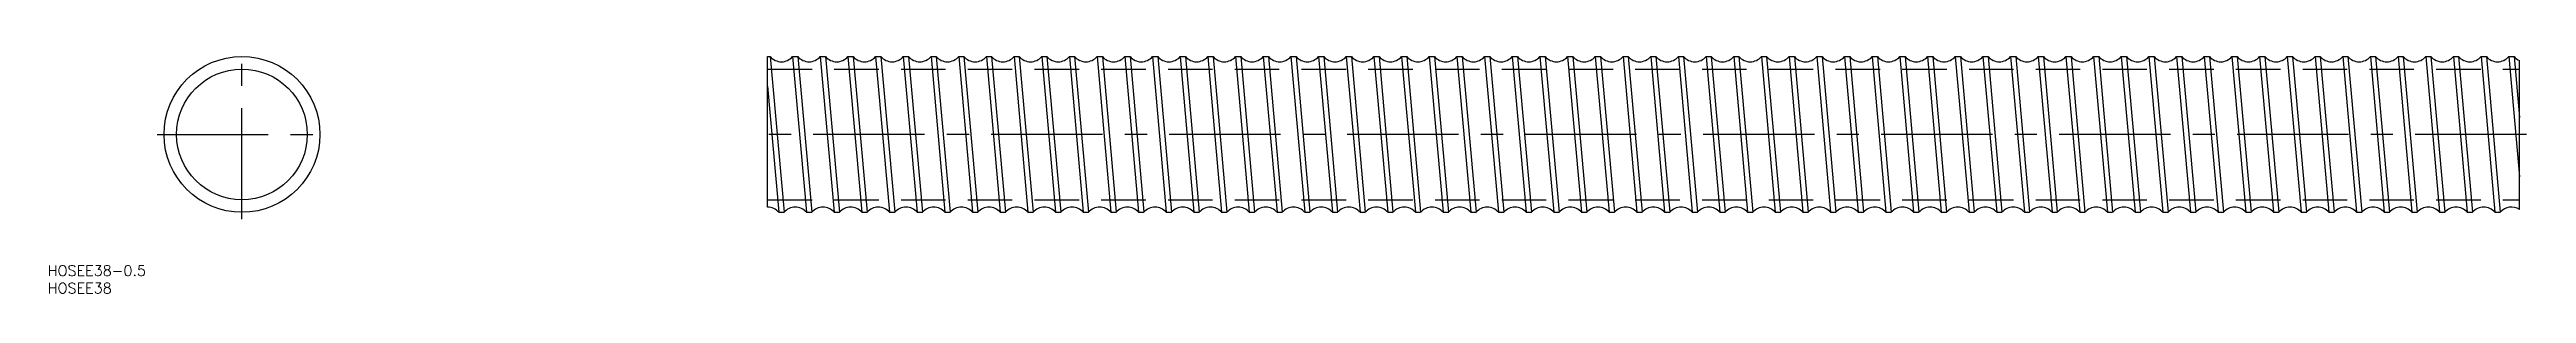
# Model space of a CAD drawing. Extents: x -55 to 652, y -45 to 24.
import ezdxf

# ---------------------------------------------------------------- set-up
doc = ezdxf.new("R2010")
doc.units = 0
doc.linetypes.add('CENTER', pattern=[50.8, 31.75, -6.35, 6.35, -6.35])
doc.linetypes.add('DASHED', pattern=[19.05, 12.7, -6.35])
doc.layers.get('0').update_dxf_attribs({"linetype": 'CONTINUOUS'})
doc.layers.add('CENTER', color=1, linetype='CENTER')
doc.styles.get("Standard").update_dxf_attribs({"font": 'txt.shx', "height": 3, "bigfont": 'bigfont.shx'})

msp = doc.modelspace()

# ---------------------------------------------------------------- linework, layer by layer
at = {"color": 7, "linetype": 'CONTINUOUS'}
for p, q in [((150, -20.75), (150, 22.25)), ((150, 22.25), (150.75, 22.25)), ((150.75, 22.25), (154.7, -22.25)), ((157.15, 22.25), (161.1, -22.25)), ((157.15, 22.25), (158.65, 22.25)), ((158.65, 22.25), (162.6, -22.25)), ((165.05, 22.25), (169, -22.25)), ((165.05, 22.25), (166.55, 22.25)), ((166.55, 22.25), (170.5, -22.25)), ((172.95, 22.25), (176.9, -22.25)), ((172.95, 22.25), (174.45, 22.25)), ((174.45, 22.25), (178.4, -22.25)), ((180.85, 22.25), (184.8, -22.25)), ((180.85, 22.25), (182.35, 22.25)), ((182.35, 22.25), (186.3, -22.25)), ((188.75, 22.25), (192.7, -22.25)), ((188.75, 22.25), (190.25, 22.25)), ((190.25, 22.25), (194.2, -22.25)), ((196.65, 22.25), (200.6, -22.25)), ((196.65, 22.25), (198.15, 22.25)), ((198.15, 22.25), (202.1, -22.25)), ((204.55, 22.25), (208.5, -22.25)), ((204.55, 22.25), (206.05, 22.25)), ((206.05, 22.25), (210, -22.25)), ((212.45, 22.25), (216.4, -22.25)), ((212.45, 22.25), (213.95, 22.25)), ((213.95, 22.25), (217.9, -22.25)), ((220.35, 22.25), (224.3, -22.25)), ((220.35, 22.25), (221.85, 22.25)), ((221.85, 22.25), (225.8, -22.25)), ((228.25, 22.25), (232.2, -22.25)), ((228.25, 22.25), (229.75, 22.25)), ((229.75, 22.25), (233.7, -22.25)), ((236.15, 22.25), (240.1, -22.25)), ((236.15, 22.25), (237.65, 22.25)), ((237.65, 22.25), (241.6, -22.25)), ((244.05, 22.25), (248, -22.25)), ((244.05, 22.25), (245.55, 22.25)), ((245.55, 22.25), (249.5, -22.25)), ((251.95, 22.25), (255.9, -22.25)), ((251.95, 22.25), (253.45, 22.25)), ((253.45, 22.25), (257.4, -22.25)), ((259.85, 22.25), (263.8, -22.25)), ((259.85, 22.25), (261.35, 22.25)), ((261.35, 22.25), (265.3, -22.25)), ((267.75, 22.25), (271.7, -22.25)), ((267.75, 22.25), (269.25, 22.25)), ((269.25, 22.25), (273.2, -22.25)), ((275.65, 22.25), (279.6, -22.25)), ((275.65, 22.25), (277.15, 22.25)), ((277.15, 22.25), (281.1, -22.25)), ((283.55, 22.25), (287.5, -22.25)), ((283.55, 22.25), (285.05, 22.25)), ((285.05, 22.25), (289, -22.25)), ((291.45, 22.25), (295.4, -22.25)), ((291.45, 22.25), (292.95, 22.25)), ((292.95, 22.25), (296.9, -22.25)), ((299.35, 22.25), (303.3, -22.25)), ((299.35, 22.25), (300.85, 22.25)), ((300.85, 22.25), (304.8, -22.25)), ((307.25, 22.25), (311.2, -22.25)), ((307.25, 22.25), (308.75, 22.25)), ((308.75, 22.25), (312.7, -22.25)), ((315.15, 22.25), (319.1, -22.25)), ((315.15, 22.25), (316.65, 22.25)), ((316.65, 22.25), (320.6, -22.25)), ((323.05, 22.25), (327, -22.25)), ((323.05, 22.25), (324.55, 22.25)), ((324.55, 22.25), (328.5, -22.25)), ((330.95, 22.25), (334.9, -22.25)), ((330.95, 22.25), (332.45, 22.25)), ((332.45, 22.25), (336.4, -22.25)), ((338.85, 22.25), (342.8, -22.25)), ((338.85, 22.25), (340.35, 22.25)), ((340.35, 22.25), (344.3, -22.25)), ((346.75, 22.25), (350.7, -22.25)), ((346.75, 22.25), (348.25, 22.25)), ((348.25, 22.25), (352.2, -22.25)), ((354.65, 22.25), (358.6, -22.25)), ((354.65, 22.25), (356.15, 22.25)), ((356.15, 22.25), (360.1, -22.25)), ((362.55, 22.25), (366.5, -22.25)), ((362.55, 22.25), (364.05, 22.25)), ((364.05, 22.25), (368, -22.25)), ((370.45, 22.25), (374.4, -22.25)), ((370.45, 22.25), (371.95, 22.25)), ((371.95, 22.25), (375.9, -22.25)), ((378.35, 22.25), (382.3, -22.25)), ((378.35, 22.25), (379.85, 22.25)), ((379.85, 22.25), (383.8, -22.25)), ((386.25, 22.25), (390.2, -22.25)), ((386.25, 22.25), (387.75, 22.25)), ((387.75, 22.25), (391.7, -22.25)), ((394.15, 22.25), (398.1, -22.25)), ((394.15, 22.25), (395.65, 22.25)), ((395.65, 22.25), (399.6, -22.25)), ((402.05, 22.25), (406, -22.25)), ((402.05, 22.25), (403.55, 22.25)), ((403.55, 22.25), (407.5, -22.25)), ((409.95, 22.25), (413.9, -22.25)), ((409.95, 22.25), (411.45, 22.25)), ((411.45, 22.25), (415.4, -22.25)), ((417.85, 22.25), (421.8, -22.25)), ((417.85, 22.25), (419.35, 22.25)), ((419.35, 22.25), (423.3, -22.25)), ((425.75, 22.25), (429.7, -22.25)), ((425.75, 22.25), (427.25, 22.25)), ((427.25, 22.25), (431.2, -22.25)), ((433.65, 22.25), (437.6, -22.25)), ((433.65, 22.25), (435.15, 22.25)), ((435.15, 22.25), (439.1, -22.25)), ((441.55, 22.25), (445.5, -22.25)), ((441.55, 22.25), (443.05, 22.25)), ((443.05, 22.25), (447, -22.25)), ((449.45, 22.25), (453.4, -22.25)), ((449.45, 22.25), (450.95, 22.25)), ((450.95, 22.25), (454.9, -22.25)), ((457.35, 22.25), (461.3, -22.25)), ((457.35, 22.25), (458.85, 22.25)), ((458.85, 22.25), (462.8, -22.25)), ((465.25, 22.25), (469.2, -22.25)), ((465.25, 22.25), (466.75, 22.25)), ((466.75, 22.25), (470.7, -22.25)), ((473.15, 22.25), (477.1, -22.25)), ((473.15, 22.25), (474.65, 22.25)), ((474.65, 22.25), (478.6, -22.25)), ((481.05, 22.25), (485, -22.25)), ((481.05, 22.25), (482.55, 22.25)), ((482.55, 22.25), (486.5, -22.25)), ((488.95, 22.25), (492.9, -22.25)), ((488.95, 22.25), (490.45, 22.25)), ((490.45, 22.25), (494.4, -22.25)), ((496.85, 22.25), (500.8, -22.25)), ((496.85, 22.25), (498.35, 22.25)), ((498.35, 22.25), (502.3, -22.25)), ((504.75, 22.25), (508.7, -22.25)), ((504.75, 22.25), (506.25, 22.25)), ((506.25, 22.25), (510.2, -22.25)), ((512.65, 22.25), (516.6, -22.25)), ((512.65, 22.25), (514.15, 22.25)), ((514.15, 22.25), (518.1, -22.25)), ((520.55, 22.25), (522.05, 22.25)), ((520.55, 22.25), (524.5, -22.25)), ((522.05, 22.25), (526, -22.25)), ((528.45, 22.25), (532.4, -22.25)), ((528.45, 22.25), (529.95, 22.25)), ((529.95, 22.25), (533.9, -22.25)), ((536.35, 22.25), (540.3, -22.25)), ((536.35, 22.25), (537.85, 22.25)), ((537.85, 22.25), (541.8, -22.25)), ((544.25, 22.25), (548.2, -22.25)), ((544.25, 22.25), (545.75, 22.25)), ((545.75, 22.25), (549.7, -22.25)), ((552.15, 22.25), (556.1, -22.25)), ((552.15, 22.25), (553.65, 22.25)), ((553.65, 22.25), (557.6, -22.25)), ((560.05, 22.25), (564, -22.25)), ((560.05, 22.25), (561.55, 22.25)), ((561.55, 22.25), (565.5, -22.25)), ((567.95, 22.25), (571.9, -22.25)), ((567.95, 22.25), (569.45, 22.25)), ((569.45, 22.25), (573.4, -22.25)), ((575.85, 22.25), (579.8, -22.25)), ((575.85, 22.25), (577.35, 22.25)), ((577.35, 22.25), (581.3, -22.25)), ((583.75, 22.25), (587.7, -22.25)), ((583.75, 22.25), (585.25, 22.25)), ((585.25, 22.25), (589.2, -22.25)), ((591.65, 22.25), (595.6, -22.25)), ((591.65, 22.25), (593.15, 22.25)), ((593.15, 22.25), (597.1, -22.25)), ((599.55, 22.25), (603.5, -22.25)), ((599.55, 22.25), (601.05, 22.25)), ((601.05, 22.25), (605, -22.25)), ((607.45, 22.25), (611.4, -22.25)), ((607.45, 22.25), (608.95, 22.25)), ((608.95, 22.25), (612.9, -22.25)), ((615.35, 22.25), (619.3, -22.25)), ((615.35, 22.25), (616.85, 22.25)), ((616.85, 22.25), (620.8, -22.25)), ((623.25, 22.25), (627.2, -22.25)), ((623.25, 22.25), (624.75, 22.25)), ((624.75, 22.25), (628.7, -22.25)), ((631.15, 22.25), (635.1, -22.25)), ((631.15, 22.25), (632.65, 22.25)), ((632.65, 22.25), (636.6, -22.25)), ((639.05, 22.25), (643, -22.25)), ((639.05, 22.25), (640.55, 22.25)), ((640.55, 22.25), (644.5, -22.25)), ((646.95, 22.25), (650, -12.14)), ((646.95, 22.25), (648.45, 22.25)), ((648.45, 22.25), (650, 4.82)), ((650, -21.44), (650, 21.09)), ((150, 13.77), (153.2, -22.25)), ((153.2, -22.25), (154.7, -22.25)), ((161.1, -22.25), (162.6, -22.25)), ((169, -22.25), (170.5, -22.25)), ((176.9, -22.25), (178.4, -22.25)), ((184.8, -22.25), (186.3, -22.25)), ((192.7, -22.25), (194.2, -22.25)), ((200.6, -22.25), (202.1, -22.25)), ((208.5, -22.25), (210, -22.25)), ((216.4, -22.25), (217.9, -22.25)), ((224.3, -22.25), (225.8, -22.25)), ((232.2, -22.25), (233.7, -22.25)), ((240.1, -22.25), (241.6, -22.25)), ((248, -22.25), (249.5, -22.25)), ((255.9, -22.25), (257.4, -22.25)), ((263.8, -22.25), (265.3, -22.25)), ((271.7, -22.25), (273.2, -22.25)), ((279.6, -22.25), (281.1, -22.25)), ((287.5, -22.25), (289, -22.25)), ((295.4, -22.25), (296.9, -22.25)), ((303.3, -22.25), (304.8, -22.25)), ((311.2, -22.25), (312.7, -22.25)), ((319.1, -22.25), (320.6, -22.25)), ((327, -22.25), (328.5, -22.25)), ((334.9, -22.25), (336.4, -22.25)), ((342.8, -22.25), (344.3, -22.25)), ((350.7, -22.25), (352.2, -22.25)), ((358.6, -22.25), (360.1, -22.25)), ((366.5, -22.25), (368, -22.25)), ((374.4, -22.25), (375.9, -22.25)), ((382.3, -22.25), (383.8, -22.25)), ((390.2, -22.25), (391.7, -22.25)), ((398.1, -22.25), (399.6, -22.25)), ((406, -22.25), (407.5, -22.25)), ((413.9, -22.25), (415.4, -22.25)), ((421.8, -22.25), (423.3, -22.25)), ((429.7, -22.25), (431.2, -22.25)), ((437.6, -22.25), (439.1, -22.25)), ((445.5, -22.25), (447, -22.25)), ((453.4, -22.25), (454.9, -22.25)), ((461.3, -22.25), (462.8, -22.25)), ((469.2, -22.25), (470.7, -22.25)), ((477.1, -22.25), (478.6, -22.25)), ((485, -22.25), (486.5, -22.25)), ((492.9, -22.25), (494.4, -22.25)), ((500.8, -22.25), (502.3, -22.25)), ((508.7, -22.25), (510.2, -22.25)), ((516.6, -22.25), (518.1, -22.25)), ((524.5, -22.25), (526, -22.25)), ((532.4, -22.25), (533.9, -22.25)), ((540.3, -22.25), (541.8, -22.25)), ((548.2, -22.25), (549.7, -22.25)), ((556.1, -22.25), (557.6, -22.25)), ((564, -22.25), (565.5, -22.25)), ((571.9, -22.25), (573.4, -22.25)), ((579.8, -22.25), (581.3, -22.25)), ((587.7, -22.25), (589.2, -22.25)), ((595.6, -22.25), (597.1, -22.25)), ((603.5, -22.25), (605, -22.25)), ((611.4, -22.25), (612.9, -22.25)), ((619.3, -22.25), (620.8, -22.25)), ((627.2, -22.25), (628.7, -22.25)), ((635.1, -22.25), (636.6, -22.25)), ((643, -22.25), (644.5, -22.25))]:
    msp.add_line(p, q, dxfattribs=at)
at = {"color": 3, "linetype": 'DASHED'}
for p, q in [((150, 18.65), (650, 18.65)), ((150, -18.65), (650, -18.65))]:
    msp.add_line(p, q, dxfattribs=at)
at = {"color": 7, "linetype": 'CONTINUOUS'}
for radius in [22.25, 18.65]:
    msp.add_circle((0, 0), radius, dxfattribs=at)
for centre, radius, start, end in [((153.95, 24.91), 4.16, 219.72972, 320.27028), ((161.85, 24.91), 4.16, 219.72972, 320.27028), ((169.75, 24.91), 4.16, 219.72972, 320.27028), ((177.65, 24.91), 4.16, 219.72972, 320.27028), ((185.55, 24.91), 4.16, 219.72972, 320.27028), ((193.45, 24.91), 4.16, 219.72972, 320.27028), ((201.35, 24.91), 4.16, 219.72972, 320.27028), ((209.25, 24.91), 4.16, 219.72972, 320.27028), ((217.15, 24.91), 4.16, 219.72972, 320.27028), ((225.05, 24.91), 4.16, 219.72972, 320.27028), ((232.95, 24.91), 4.16, 219.72972, 320.27028), ((240.85, 24.91), 4.16, 219.72972, 320.27028), ((248.75, 24.91), 4.16, 219.72972, 320.27028), ((256.65, 24.91), 4.16, 219.72972, 320.27028), ((264.55, 24.91), 4.16, 219.72972, 320.27028), ((272.45, 24.91), 4.16, 219.72972, 320.27028), ((280.35, 24.91), 4.16, 219.72972, 320.27028), ((288.25, 24.91), 4.16, 219.72972, 320.27028), ((296.15, 24.91), 4.16, 219.72972, 320.27028), ((304.05, 24.91), 4.16, 219.72972, 320.27028), ((311.95, 24.91), 4.16, 219.72972, 320.27028), ((319.85, 24.91), 4.16, 219.72972, 320.27028), ((327.75, 24.91), 4.16, 219.72972, 320.27028), ((335.65, 24.91), 4.16, 219.72972, 320.27028), ((343.55, 24.91), 4.16, 219.72972, 320.27028), ((351.45, 24.91), 4.16, 219.72972, 320.27028), ((359.35, 24.91), 4.16, 219.72972, 320.27028), ((367.25, 24.91), 4.16, 219.72972, 320.27028), ((375.15, 24.91), 4.16, 219.72972, 320.27028), ((383.05, 24.91), 4.16, 219.72972, 320.27028), ((390.95, 24.91), 4.16, 219.72972, 320.27028), ((398.85, 24.91), 4.16, 219.72972, 320.27028), ((406.75, 24.91), 4.16, 219.72972, 320.27028), ((414.65, 24.91), 4.16, 219.72972, 320.27028), ((422.55, 24.91), 4.16, 219.72972, 320.27028), ((430.45, 24.91), 4.16, 219.72972, 320.27028), ((438.35, 24.91), 4.16, 219.72972, 320.27028), ((446.25, 24.91), 4.16, 219.72972, 320.27028), ((454.15, 24.91), 4.16, 219.72972, 320.27028), ((462.05, 24.91), 4.16, 219.72972, 320.27028), ((469.95, 24.91), 4.16, 219.72972, 320.27028), ((477.85, 24.91), 4.16, 219.72972, 320.27028), ((485.75, 24.91), 4.16, 219.72972, 320.27028), ((493.65, 24.91), 4.16, 219.72972, 320.27028), ((501.55, 24.91), 4.16, 219.72972, 320.27028), ((509.45, 24.91), 4.16, 219.72972, 320.27028), ((517.35, 24.91), 4.16, 219.72972, 320.27028), ((525.25, 24.91), 4.16, 219.72972, 320.27028), ((533.15, 24.91), 4.16, 219.72972, 320.27028), ((541.05, 24.91), 4.16, 219.72972, 320.27028), ((548.95, 24.91), 4.16, 219.72972, 320.27028), ((556.85, 24.91), 4.16, 219.72972, 320.27028), ((564.75, 24.91), 4.16, 219.72972, 320.27028), ((572.65, 24.91), 4.16, 219.72972, 320.27028), ((580.55, 24.91), 4.16, 219.72972, 320.27028), ((588.45, 24.91), 4.16, 219.72972, 320.27028), ((596.35, 24.91), 4.16, 219.72972, 320.27028), ((604.25, 24.91), 4.16, 219.72972, 320.27028), ((612.15, 24.91), 4.16, 219.72972, 320.27028), ((620.05, 24.91), 4.16, 219.72972, 320.27028), ((627.95, 24.91), 4.16, 219.72972, 320.27028), ((635.85, 24.91), 4.16, 219.72972, 320.27028), ((643.75, 24.91), 4.16, 219.72972, 320.27028), ((651.65, 24.91), 4.16, 219.72972, 246.61444), ((150, -24.9), 4.15, 39.66702, 90), ((157.9, -24.9), 4.15, 39.66702, 140.33298), ((165.8, -24.9), 4.15, 39.66702, 140.33298), ((173.7, -24.9), 4.15, 39.66702, 140.33298), ((181.6, -24.9), 4.15, 39.66702, 140.33298), ((189.5, -24.9), 4.15, 39.66702, 140.33298), ((197.4, -24.9), 4.15, 39.66702, 140.33298), ((205.3, -24.9), 4.15, 39.66702, 140.33298), ((213.2, -24.9), 4.15, 39.66702, 140.33298), ((221.1, -24.9), 4.15, 39.66702, 140.33298), ((229, -24.9), 4.15, 39.66702, 140.33298), ((236.9, -24.9), 4.15, 39.66702, 140.33298), ((244.8, -24.9), 4.15, 39.66702, 140.33298), ((252.7, -24.9), 4.15, 39.66702, 140.33298), ((260.6, -24.9), 4.15, 39.66702, 140.33298), ((268.5, -24.9), 4.15, 39.66702, 140.33298), ((276.4, -24.9), 4.15, 39.66702, 140.33298), ((284.3, -24.9), 4.15, 39.66702, 140.33298), ((292.2, -24.9), 4.15, 39.66702, 140.33298), ((300.1, -24.9), 4.15, 39.66702, 140.33298), ((308, -24.9), 4.15, 39.66702, 140.33298), ((315.9, -24.9), 4.15, 39.66702, 140.33298), ((323.8, -24.9), 4.15, 39.66702, 140.33298), ((331.7, -24.9), 4.15, 39.66702, 140.33298), ((339.6, -24.9), 4.15, 39.66702, 140.33298), ((347.5, -24.9), 4.15, 39.66702, 140.33298), ((355.4, -24.9), 4.15, 39.66702, 140.33298), ((363.3, -24.9), 4.15, 39.66702, 140.33298), ((371.2, -24.9), 4.15, 39.66702, 140.33298), ((379.1, -24.9), 4.15, 39.66702, 140.33298), ((387, -24.9), 4.15, 39.66702, 140.33298), ((394.9, -24.9), 4.15, 39.66702, 140.33298), ((402.8, -24.9), 4.15, 39.66702, 140.33298), ((410.7, -24.9), 4.15, 39.66702, 140.33298), ((418.6, -24.9), 4.15, 39.66702, 140.33298), ((426.5, -24.9), 4.15, 39.66702, 140.33298), ((434.4, -24.9), 4.15, 39.66702, 140.33298), ((442.3, -24.9), 4.15, 39.66702, 140.33298), ((450.2, -24.9), 4.15, 39.66702, 140.33298), ((458.1, -24.9), 4.15, 39.66702, 140.33298), ((466, -24.9), 4.15, 39.66702, 140.33298), ((473.9, -24.9), 4.15, 39.66702, 140.33298), ((481.8, -24.9), 4.15, 39.66702, 140.33298), ((489.7, -24.9), 4.15, 39.66702, 140.33298), ((497.6, -24.9), 4.15, 39.66702, 140.33298), ((505.5, -24.9), 4.15, 39.66702, 140.33298), ((513.4, -24.9), 4.15, 39.66702, 140.33298), ((521.3, -24.9), 4.15, 39.66702, 140.33298), ((529.2, -24.9), 4.15, 39.66702, 140.33298), ((537.1, -24.9), 4.15, 39.66702, 140.33298), ((545, -24.9), 4.15, 39.66702, 140.33298), ((552.9, -24.9), 4.15, 39.66702, 140.33298), ((560.8, -24.9), 4.15, 39.66702, 140.33298), ((568.7, -24.9), 4.15, 39.66702, 140.33298), ((576.6, -24.9), 4.15, 39.66702, 140.33298), ((584.5, -24.9), 4.15, 39.66702, 140.33298), ((592.4, -24.9), 4.15, 39.66702, 140.33298), ((600.3, -24.9), 4.15, 39.66702, 140.33298), ((608.2, -24.9), 4.15, 39.66702, 140.33298), ((616.1, -24.9), 4.15, 39.66702, 140.33298), ((624, -24.9), 4.15, 39.66702, 140.33298), ((631.9, -24.9), 4.15, 39.66702, 140.33298), ((639.8, -24.9), 4.15, 39.66702, 140.33298), ((647.7, -24.9), 4.15, 56.37325, 140.33298)]:
    msp.add_arc(centre, radius, start, end, dxfattribs=at)
at = {"layer": 'CENTER', "color": 1, "linetype": 'CENTER'}
for p, q in [((0, -24.25), (0, 24.25)), ((-24.25, 0), (24.25, 0)), ((652, 0), (148, 0))]:
    msp.add_line(p, q, dxfattribs=at)

# ---------------------------------------------------------------- texts
at = {"color": 7, "linetype": 'CONTINUOUS'}
for s, p in [('HOSEE38-0.5', (-55.44, -40.43)), ('HOSEE38', (-55.44, -45.43))]:
    msp.add_text(s, height=3, dxfattribs=at).set_placement(p)

doc.saveas('drawing.dxf')
